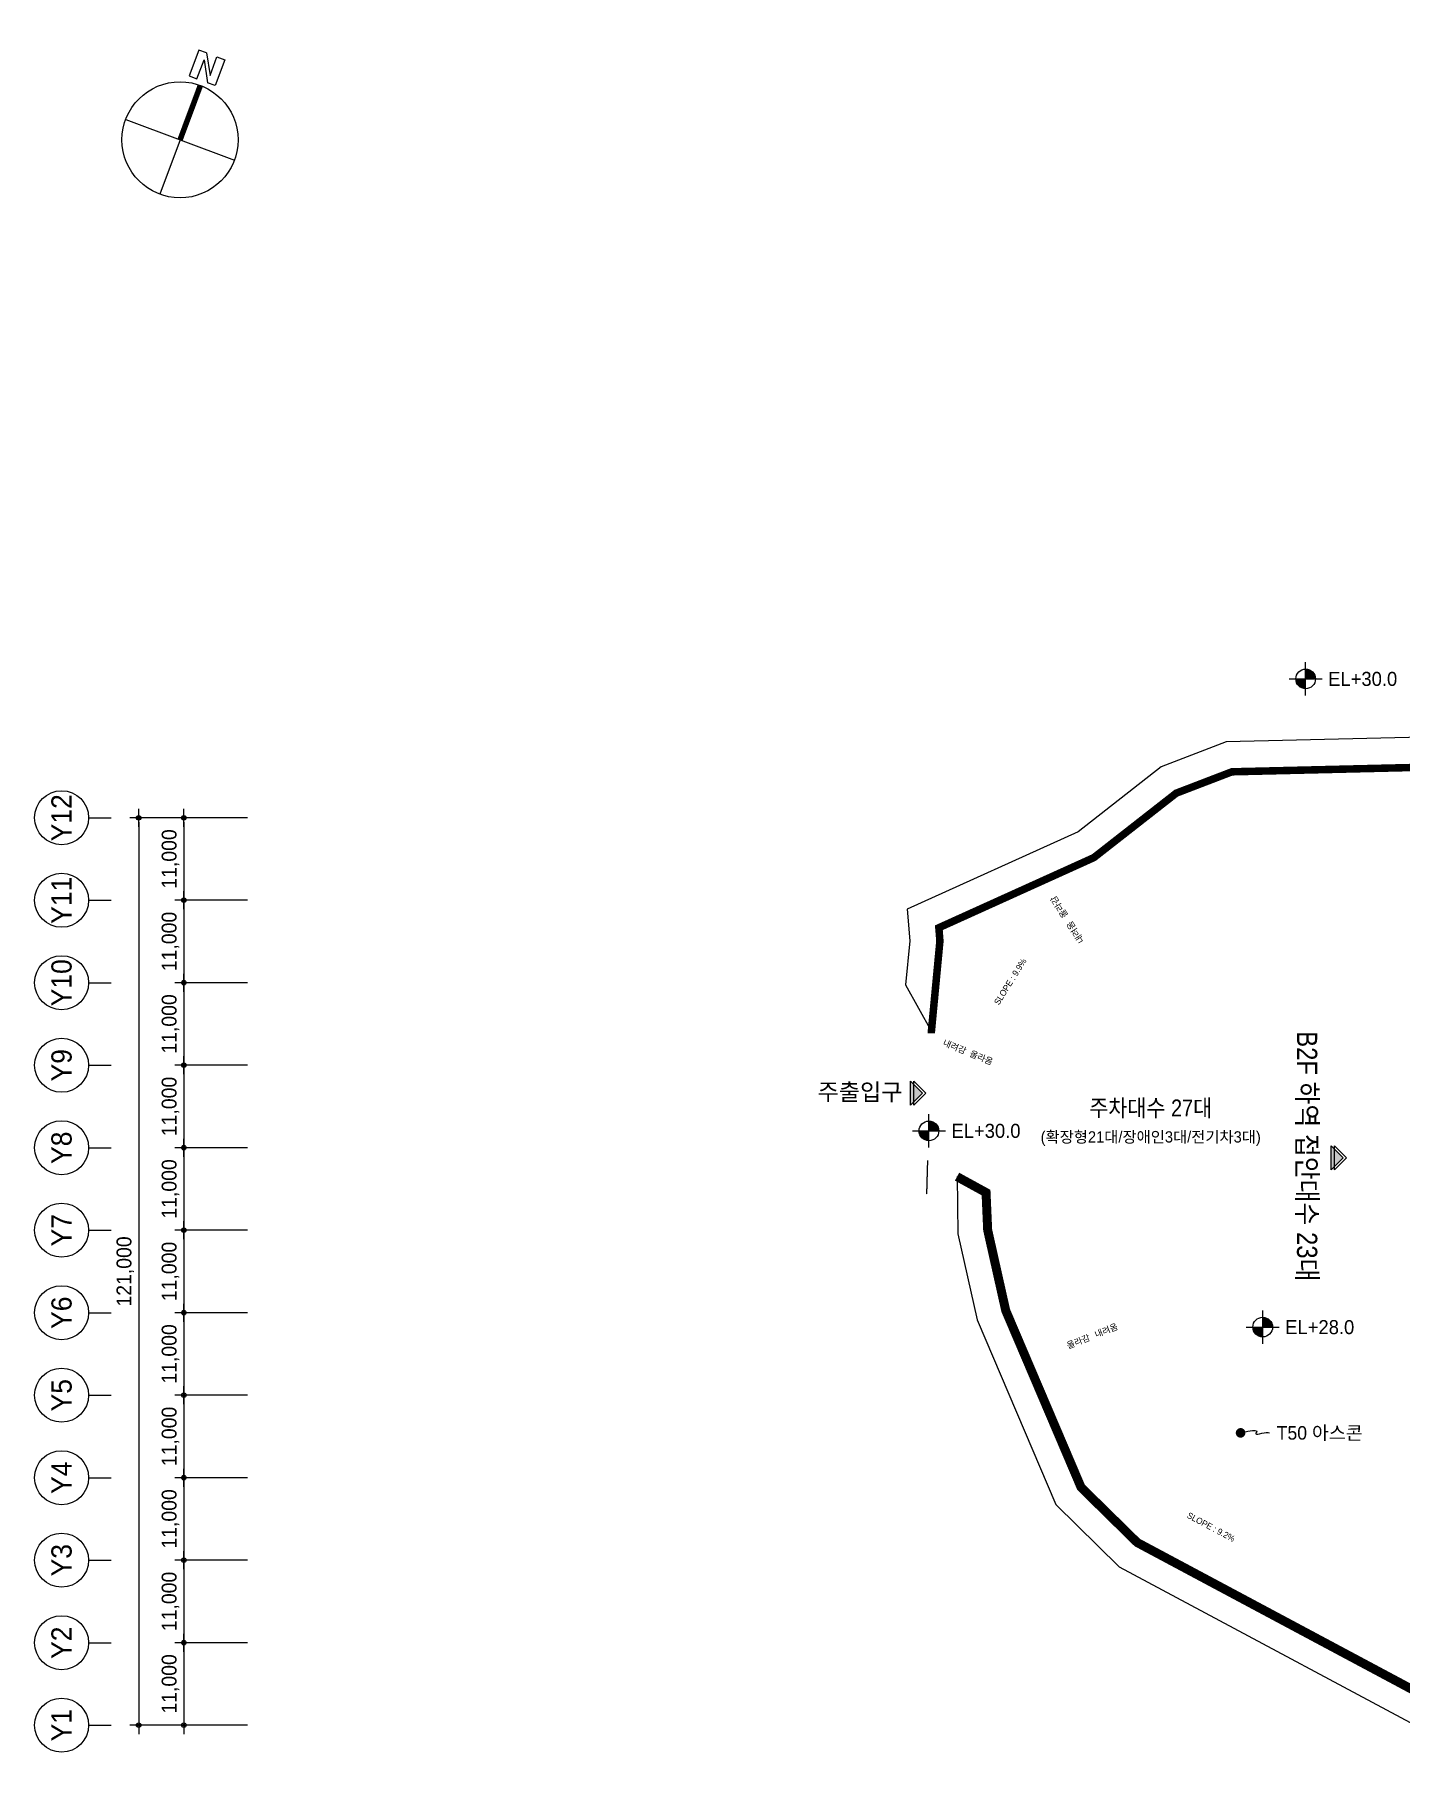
# Model space of a CAD drawing. Header units: millimetres. Extents: x 252236504 to 252719117, y 504208406 to 504547114.
# Drawn here: x 252236504 to 252418581, y 504302836 to 504533367 of the extents above; entities that cross this region are included whole.
import ezdxf
from ezdxf.enums import TextEntityAlignment as Align

# ---------------------------------------------------------------- set-up
doc = ezdxf.new("R2010")
doc.units = ezdxf.units.MM
for name, pattern in [('CEN', [35, 30, -2, 1, -2]), ('DIVIDEX2', [2.5, 1, -0.5, 0, -0.5, 0, -0.5]), ('사무실2종$0$ACAD_ISO04W100', [30, 24, -3, 0, -3])]:
    doc.linetypes.add(name, pattern=pattern)
for name, color, linetype in [('4A.TEC CEN', 1, 'CEN'), ('4A.TEC DIM', 7, 'Continuous'), ('4A.TEC SITE', 1, 'DIVIDEX2'), ('4A.TEC TEXT', 7, 'Continuous'), ('4A.TEC TEXT 1', 3, 'Continuous'), ('4A.TEC TEXT 2', 3, 'Continuous'), ('4A.TEC 심볼', 7, 'Continuous'), ('㈜SE&C TEXT 1', 3, 'Continuous'), ('㈜SE&C 심볼', 7, 'Continuous')]:
    doc.layers.add(name, color=color, linetype=linetype)
doc.styles.add('GHS', font='malgun.ttf')
doc.styles.add('SAMOO', font='')
doc.styles.add('나눔고딕', font='')
doc.styles.add('돋움', font='')
doc.styles.add('울릉도L', font='')
doc.styles.get('SAMOO').set_extended_font_data('Dotum')
doc.styles.get('나눔고딕').set_extended_font_data('Dotum')
doc.styles.get('돋움').set_extended_font_data('Dotum')
doc.styles.get('울릉도L').set_extended_font_data('Dotum')
doc.dimstyles.new('DIM_600(외부치수)', dxfattribs={"dimscale": 400, "dimtxt": 3.3, "dimasz": 1, "dimexe": 2, "dimexo": 2, "dimgap": 1, "dimtad": 1, "dimdec": 0, "dimdsep": 46, "dimlunit": 6, "dimtxsty": '나눔고딕', "dimblk1": 'DIMDOT', "dimblk2": 'DIMDOT', "dimsah": 1, "dimcen": 2.5, "dimdle": 1.5, "dimclrd": 8, "dimclre": 8, "dimclrt": 3, "dimadec": 0, "dimazin": 0, "dimtfac": 1, "dimtdec": 0, "dimtix": 1, "dimtmove": 2, "dimatfit": 3, "dimldrblk": 'DIMDOT', "dimfxl": 0, "dimtvp": 1, "dimtolj": 1, "dimtzin": 0, "dimarcsym": 0})

# ---------------------------------------------------------------- blocks, each defined once
blk = doc.blocks.new('FL-LEVEL1')
at = {"layer": '4A.TEC 심볼', "linetype": 'ByBlock'}
h = blk.add_hatch(color=256, dxfattribs=at)
h.paths.add_polyline_path([(295, 175), (295, 0), (470, 0, 0.414214)])
h.paths.add_polyline_path([(295, 0), (120, 0, 0.414214), (295, -175)])
for p, q in [((0, 0), (590, 0)), ((295, -295), (295, 295))]:
    blk.add_line(p, q, dxfattribs=at)
blk.add_circle((295, 0), 175, dxfattribs=at)
at = {"layer": '4A.TEC TEXT 2', "color": 3, "linetype": 'ByBlock', "style": 'SAMOO'}
blk.add_attdef('FL', text='', height=250, dxfattribs=at).set_placement((695, 0), align=Align.MIDDLE_LEFT)
blk = doc.blocks.new('dr-sy-018-D-M')
at = {"layer": '4A.TEC 심볼', "color": 0}
for p, q in [((-1, 16.4), (-2.5, 16.4)), ((-2.5, 16.4), (-2.5, 11.4)), ((-1, 16.4), (1, 12.8)), ((1, 12.8), (1, 16.4)), ((1, 16.4), (2.5, 16.4)), ((2.5, 16.4), (2.5, 11.4)), ((-1, 15.09), (1.05, 11.4)), ((-1, 11.4), (-1, 15.09)), ((-2.5, 11.4), (-1, 11.4)), ((2.5, 11.4), (1.05, 11.4)), ((-10.5, 0), (10.5, 0)), ((0, 0), (0, -10.5))]:
    blk.add_line(p, q, dxfattribs=at)
at = {"layer": '4A.TEC 심볼', "color": 0, "const_width": 1}
blk.add_lwpolyline([(0, 10.5), (0, 0)], dxfattribs=at)
at = {"layer": '4A.TEC 심볼', "color": 0}
blk.add_circle((0, 0), 10.5, dxfattribs=at)
blk = doc.blocks.new('ccs122')
at = {"layer": '4A.TEC 심볼'}
blk.add_line((0, 8), (0, 3), dxfattribs=at)
blk.add_circle((0, 14), 6, dxfattribs=at)
at = {"layer": '4A.TEC TEXT 2', "color": 3, "style": 'GHS'}
blk.add_attdef('NO', text='', height=4.5, dxfattribs=at).set_placement((-0.01, 14.02), align=Align.MIDDLE_CENTER)
blk = doc.blocks.new('DIMDOT')
at = {"color": 0}
blk.add_line((-2, 0), (2, 0), dxfattribs=at)
for radius in [0.5, 0.25]:
    blk.add_circle((0, 0), radius, dxfattribs=at)
blk = doc.blocks.new('*D85')
at = {"layer": '4A.TEC DIM', "color": 8, "lineweight": -2}
for p, q in [((252264900, 504384937), (252255202, 504384937)), ((252256402, 504384337), (252256402, 504374537)), ((252264900, 504373937), (252255202, 504373937))]:
    blk.add_line(p, q, dxfattribs=at)
at = {"layer": 'Defpoints', "color": 0}
for p in [(252266100, 504384937), (252256402, 504373937), (252266100, 504373937)]:
    blk.add_point(p, dxfattribs=at)
at = {"layer": '4A.TEC DIM', "color": 8, "lineweight": -2, "xscale": 600, "yscale": 600, "zscale": 600}
for p, rotation in [((252256402, 504384937), 90), ((252256402, 504373937), 270)]:
    blk.add_blockref('DIMDOT', p, dxfattribs=dict(at, rotation=rotation))
at = {"layer": '4A.TEC DIM', "color": 3, "insert": (252254620, 504379437), "char_height": 1980, "attachment_point": 5, "rotation": 90, "style": '나눔고딕'}
blk.add_mtext('\\A1;11,000', dxfattribs=at)
blk = doc.blocks.new('*D86')
at = {"layer": '4A.TEC DIM', "color": 8, "lineweight": -2}
for p, q in [((252264900, 504428937), (252249187, 504428937)), ((252250387, 504428337), (252250387, 504308537)), ((252264900, 504307937), (252249187, 504307937))]:
    blk.add_line(p, q, dxfattribs=at)
at = {"layer": 'Defpoints', "color": 0}
for p in [(252266100, 504428937), (252250387, 504307937), (252266100, 504307937)]:
    blk.add_point(p, dxfattribs=at)
at = {"layer": '4A.TEC DIM', "color": 8, "lineweight": -2, "xscale": 600, "yscale": 600, "zscale": 600}
for p, rotation in [((252250387, 504428937), 90), ((252250387, 504307937), 270)]:
    blk.add_blockref('DIMDOT', p, dxfattribs=dict(at, rotation=rotation))
at = {"layer": '4A.TEC DIM', "color": 3, "insert": (252248605, 504368437), "char_height": 1980, "attachment_point": 5, "rotation": 90, "style": '나눔고딕'}
blk.add_mtext('\\A1;121,000', dxfattribs=at)
blk = doc.blocks.new('*D87')
at = {"layer": '4A.TEC DIM', "color": 8, "lineweight": -2}
for p, q in [((252264900, 504318937), (252255202, 504318937)), ((252256402, 504318337), (252256402, 504308537)), ((252264900, 504307937), (252255202, 504307937))]:
    blk.add_line(p, q, dxfattribs=at)
at = {"layer": 'Defpoints', "color": 0}
for p in [(252266100, 504318937), (252256402, 504307937), (252266100, 504307937)]:
    blk.add_point(p, dxfattribs=at)
at = {"layer": '4A.TEC DIM', "color": 8, "lineweight": -2, "xscale": 600, "yscale": 600, "zscale": 600}
for p, rotation in [((252256402, 504318937), 90), ((252256402, 504307937), 270)]:
    blk.add_blockref('DIMDOT', p, dxfattribs=dict(at, rotation=rotation))
at = {"layer": '4A.TEC DIM', "color": 3, "insert": (252254620, 504313437), "char_height": 1980, "attachment_point": 5, "rotation": 90, "style": '나눔고딕'}
blk.add_mtext('\\A1;11,000', dxfattribs=at)
blk = doc.blocks.new('*D88')
at = {"layer": '4A.TEC DIM', "color": 8, "lineweight": -2}
for p, q in [((252264900, 504329937), (252255202, 504329937)), ((252256402, 504329337), (252256402, 504319537)), ((252264900, 504318937), (252255202, 504318937))]:
    blk.add_line(p, q, dxfattribs=at)
at = {"layer": 'Defpoints', "color": 0}
for p in [(252266100, 504329937), (252256402, 504318937), (252266100, 504318937)]:
    blk.add_point(p, dxfattribs=at)
at = {"layer": '4A.TEC DIM', "color": 8, "lineweight": -2, "xscale": 600, "yscale": 600, "zscale": 600}
for p, rotation in [((252256402, 504329937), 90), ((252256402, 504318937), 270)]:
    blk.add_blockref('DIMDOT', p, dxfattribs=dict(at, rotation=rotation))
at = {"layer": '4A.TEC DIM', "color": 3, "insert": (252254620, 504324437), "char_height": 1980, "attachment_point": 5, "rotation": 90, "style": '나눔고딕'}
blk.add_mtext('\\A1;11,000', dxfattribs=at)
blk = doc.blocks.new('*D89')
at = {"layer": '4A.TEC DIM', "color": 8, "lineweight": -2}
for p, q in [((252264900, 504340937), (252255202, 504340937)), ((252256402, 504340337), (252256402, 504330537)), ((252264900, 504329937), (252255202, 504329937))]:
    blk.add_line(p, q, dxfattribs=at)
at = {"layer": 'Defpoints', "color": 0}
for p in [(252266100, 504340937), (252256402, 504329937), (252266100, 504329937)]:
    blk.add_point(p, dxfattribs=at)
at = {"layer": '4A.TEC DIM', "color": 8, "lineweight": -2, "xscale": 600, "yscale": 600, "zscale": 600}
for p, rotation in [((252256402, 504340937), 90), ((252256402, 504329937), 270)]:
    blk.add_blockref('DIMDOT', p, dxfattribs=dict(at, rotation=rotation))
at = {"layer": '4A.TEC DIM', "color": 3, "insert": (252254620, 504335437), "char_height": 1980, "attachment_point": 5, "rotation": 90, "style": '나눔고딕'}
blk.add_mtext('\\A1;11,000', dxfattribs=at)
blk = doc.blocks.new('*D90')
at = {"layer": '4A.TEC DIM', "color": 8, "lineweight": -2}
for p, q in [((252264900, 504351937), (252255202, 504351937)), ((252256402, 504351337), (252256402, 504341537)), ((252264900, 504340937), (252255202, 504340937))]:
    blk.add_line(p, q, dxfattribs=at)
at = {"layer": 'Defpoints', "color": 0}
for p in [(252266100, 504351937), (252256402, 504340937), (252266100, 504340937)]:
    blk.add_point(p, dxfattribs=at)
at = {"layer": '4A.TEC DIM', "color": 8, "lineweight": -2, "xscale": 600, "yscale": 600, "zscale": 600}
for p, rotation in [((252256402, 504351937), 90), ((252256402, 504340937), 270)]:
    blk.add_blockref('DIMDOT', p, dxfattribs=dict(at, rotation=rotation))
at = {"layer": '4A.TEC DIM', "color": 3, "insert": (252254620, 504346437), "char_height": 1980, "attachment_point": 5, "rotation": 90, "style": '나눔고딕'}
blk.add_mtext('\\A1;11,000', dxfattribs=at)
blk = doc.blocks.new('*D91')
at = {"layer": '4A.TEC DIM', "color": 8, "lineweight": -2}
for p, q in [((252264900, 504362937), (252255202, 504362937)), ((252256402, 504362337), (252256402, 504352537)), ((252264900, 504351937), (252255202, 504351937))]:
    blk.add_line(p, q, dxfattribs=at)
at = {"layer": 'Defpoints', "color": 0}
for p in [(252266100, 504362937), (252256402, 504351937), (252266100, 504351937)]:
    blk.add_point(p, dxfattribs=at)
at = {"layer": '4A.TEC DIM', "color": 8, "lineweight": -2, "xscale": 600, "yscale": 600, "zscale": 600}
for p, rotation in [((252256402, 504362937), 90), ((252256402, 504351937), 270)]:
    blk.add_blockref('DIMDOT', p, dxfattribs=dict(at, rotation=rotation))
at = {"layer": '4A.TEC DIM', "color": 3, "insert": (252254620, 504357437), "char_height": 1980, "attachment_point": 5, "rotation": 90, "style": '나눔고딕'}
blk.add_mtext('\\A1;11,000', dxfattribs=at)
blk = doc.blocks.new('*D92')
at = {"layer": '4A.TEC DIM', "color": 8, "lineweight": -2}
for p, q in [((252264900, 504373937), (252255202, 504373937)), ((252256402, 504373337), (252256402, 504363537)), ((252264900, 504362937), (252255202, 504362937))]:
    blk.add_line(p, q, dxfattribs=at)
at = {"layer": 'Defpoints', "color": 0}
for p in [(252266100, 504373937), (252256402, 504362937), (252266100, 504362937)]:
    blk.add_point(p, dxfattribs=at)
at = {"layer": '4A.TEC DIM', "color": 8, "lineweight": -2, "xscale": 600, "yscale": 600, "zscale": 600}
for p, rotation in [((252256402, 504373937), 90), ((252256402, 504362937), 270)]:
    blk.add_blockref('DIMDOT', p, dxfattribs=dict(at, rotation=rotation))
at = {"layer": '4A.TEC DIM', "color": 3, "insert": (252254620, 504368437), "char_height": 1980, "attachment_point": 5, "rotation": 90, "style": '나눔고딕'}
blk.add_mtext('\\A1;11,000', dxfattribs=at)
blk = doc.blocks.new('*D103')
at = {"layer": '4A.TEC DIM', "color": 8, "lineweight": -2}
for p, q in [((252264900, 504395937), (252255202, 504395937)), ((252256402, 504395337), (252256402, 504385537)), ((252264900, 504384937), (252255202, 504384937))]:
    blk.add_line(p, q, dxfattribs=at)
at = {"layer": 'Defpoints', "color": 0}
for p in [(252266100, 504395937), (252256402, 504384937), (252266100, 504384937)]:
    blk.add_point(p, dxfattribs=at)
at = {"layer": '4A.TEC DIM', "color": 8, "lineweight": -2, "xscale": 600, "yscale": 600, "zscale": 600}
for p, rotation in [((252256402, 504395937), 90), ((252256402, 504384937), 270)]:
    blk.add_blockref('DIMDOT', p, dxfattribs=dict(at, rotation=rotation))
at = {"layer": '4A.TEC DIM', "color": 3, "insert": (252254620, 504390437), "char_height": 1980, "attachment_point": 5, "rotation": 90, "style": '나눔고딕'}
blk.add_mtext('\\A1;11,000', dxfattribs=at)
blk = doc.blocks.new('*D104')
at = {"layer": '4A.TEC DIM', "color": 8, "lineweight": -2}
for p, q in [((252264900, 504406937), (252255202, 504406937)), ((252256402, 504406337), (252256402, 504396537)), ((252264900, 504395937), (252255202, 504395937))]:
    blk.add_line(p, q, dxfattribs=at)
at = {"layer": 'Defpoints', "color": 0}
for p in [(252266100, 504406937), (252256402, 504395937), (252266100, 504395937)]:
    blk.add_point(p, dxfattribs=at)
at = {"layer": '4A.TEC DIM', "color": 8, "lineweight": -2, "xscale": 600, "yscale": 600, "zscale": 600}
for p, rotation in [((252256402, 504406937), 90), ((252256402, 504395937), 270)]:
    blk.add_blockref('DIMDOT', p, dxfattribs=dict(at, rotation=rotation))
at = {"layer": '4A.TEC DIM', "color": 3, "insert": (252254620, 504401437), "char_height": 1980, "attachment_point": 5, "rotation": 90, "style": '나눔고딕'}
blk.add_mtext('\\A1;11,000', dxfattribs=at)
blk = doc.blocks.new('*D105')
at = {"layer": '4A.TEC DIM', "color": 8, "lineweight": -2}
for p, q in [((252264900, 504417937), (252255202, 504417937)), ((252256402, 504417337), (252256402, 504407537)), ((252264900, 504406937), (252255202, 504406937))]:
    blk.add_line(p, q, dxfattribs=at)
at = {"layer": 'Defpoints', "color": 0}
for p in [(252266100, 504417937), (252256402, 504406937), (252266100, 504406937)]:
    blk.add_point(p, dxfattribs=at)
at = {"layer": '4A.TEC DIM', "color": 8, "lineweight": -2, "xscale": 600, "yscale": 600, "zscale": 600}
for p, rotation in [((252256402, 504417937), 90), ((252256402, 504406937), 270)]:
    blk.add_blockref('DIMDOT', p, dxfattribs=dict(at, rotation=rotation))
at = {"layer": '4A.TEC DIM', "color": 3, "insert": (252254620, 504412437), "char_height": 1980, "attachment_point": 5, "rotation": 90, "style": '나눔고딕'}
blk.add_mtext('\\A1;11,000', dxfattribs=at)
blk = doc.blocks.new('*D106')
at = {"layer": '4A.TEC DIM', "color": 8, "lineweight": -2}
for p, q in [((252264900, 504428937), (252255202, 504428937)), ((252256402, 504428337), (252256402, 504418537)), ((252264900, 504417937), (252255202, 504417937))]:
    blk.add_line(p, q, dxfattribs=at)
at = {"layer": 'Defpoints', "color": 0}
for p in [(252266100, 504428937), (252256402, 504417937), (252266100, 504417937)]:
    blk.add_point(p, dxfattribs=at)
at = {"layer": '4A.TEC DIM', "color": 8, "lineweight": -2, "xscale": 600, "yscale": 600, "zscale": 600}
for p, rotation in [((252256402, 504428937), 90), ((252256402, 504417937), 270)]:
    blk.add_blockref('DIMDOT', p, dxfattribs=dict(at, rotation=rotation))
at = {"layer": '4A.TEC DIM', "color": 3, "insert": (252254620, 504423437), "char_height": 1980, "attachment_point": 5, "rotation": 90, "style": '나눔고딕'}
blk.add_mtext('\\A1;11,000', dxfattribs=at)

msp = doc.modelspace()

# ---------------------------------------------------------------- hatches: boundary and pattern name
at = {"layer": '4A.TEC 심볼'}
for points in [[(252353283.46, 504390616.38), (252353283.46, 504393818.67), (252354884.61, 504392217.52)], [(252409353.54, 504382007.05), (252409353.54, 504385209.34), (252410954.68, 504383608.19)]]:
    msp.add_hatch(color=256, dxfattribs=at).paths.add_polyline_path(points)

# ---------------------------------------------------------------- linework, layer by layer
at = {"elevation": -3333.33}
for points in [[(252487189.26, 504441232.34), (252395330.96, 504439044.7), (252386706.61, 504435733.92), (252375624.68, 504427065.59), (252352846.78, 504416756), (252353177.26, 504412527.88), (252352624.95, 504406663.18), (252356057.91, 504400454.06)], [(252359474.43, 504381077.67), (252359578.13, 504373436.92), (252362141.48, 504362003.05), (252372643.63, 504337346.88), (252381108.38, 504329031.02), (252430115.07, 504302836.26)]]:
    msp.add_lwpolyline(points, dxfattribs=at)
at = {"layer": '4A.TEC CEN', "elevation": -3333.33}
msp.add_lwpolyline([(252355533.47, 504383238.64), (252355407.46, 504378746.51)], dxfattribs=at)
at = {"layer": '4A.TEC SITE', "color": 30, "linetype": '사무실2종$0$ACAD_ISO04W100', "ltscale": 300, "elevation": -3333.33}
for points in [[(252487575.25, 504437240.39, 1000, 1000, 0), (252396118.25, 504435062.32, 1000, 1000, 0), (252388699.3, 504432214.28, 1000, 1000, 0), (252377711.19, 504423619.33, 1000, 1000, 0), (252377711.19, 504423619.33, 1000, 1000, 0), (252377711.19, 504423619.33, 1000, 1000, 0), (252377711.19, 504423619.33, 1000, 1000, 0), (252357053.35, 504414269.3, 1000, 1000, 0), (252357191.95, 504412495.97, 1000, 1000, 0), (252356057.91, 504400454.06, 1000, 1000, 0), (252356057.02, 504400179.65, 1000, 1000, 0)], [(252359474.44, 504381078.18, 1200, 1200, 0), (252363342.65, 504378956.85, 1200, 1200, 0), (252363558.99, 504373965.17, 1200, 1200, 0), (252365964.69, 504363234.5, 1200, 1200, 0), (252376012.8, 504339644.3, 1200, 1200, 0), (252383501.27, 504332287.54, 1200, 1200, 0), (252432093.65, 504306314.24, 1200, 1200, 0)]]:
    msp.add_lwpolyline(points, format="xyseb", dxfattribs=at)
at = {"layer": '4A.TEC 심볼'}
for points in [[(252354884.61, 504392217.52), (252353283.46, 504390616.38), (252353283.46, 504393818.67), (252354884.61, 504392217.52)], [(252355311.58, 504392217.52), (252353710.44, 504390616.38), (252353710.44, 504393818.67), (252355311.58, 504392217.52)]]:
    msp.add_lwpolyline(points, dxfattribs=at)
at = {"layer": '4A.TEC 심볼', "elevation": 6666.67}
for points in [[(252410954.68, 504383608.19), (252409353.54, 504382007.05), (252409353.54, 504385209.34), (252410954.68, 504383608.19)], [(252411381.65, 504383608.19), (252409780.51, 504382007.05), (252409780.51, 504385209.34), (252411381.65, 504383608.19)]]:
    msp.add_lwpolyline(points, dxfattribs=at)
at = {"layer": '4A.TEC 심볼', "color": 1, "const_width": 640.46, "elevation": -3332.79}
msp.add_lwpolyline([(252396954.23, 504346912.32, 1), (252397594.68, 504346912.32, 1)], format="xyb", close=True, dxfattribs=at)
at = {"layer": '4A.TEC 심볼', "color": 1}
msp.add_lwpolyline([(252397275.54, 504346912.32), (252398240.91, 504347132.69), (252398874.18, 504347234.3), (252399239.5, 504347242.46), (252399401.06, 504347182.51), (252399423.01, 504347079.78), (252399369.53, 504346959.6), (252399304.8, 504346847.3), (252399292.98, 504346768.21), (252399383.23, 504346740.91), (252399564.67, 504346756.96), (252399811.41, 504346801.14), (252400097.55, 504346858.28), (252400397.21, 504346913.16), (252400684.47, 504346950.59), (252400933.46, 504346955.38), (252401118.28, 504346912.32)], dxfattribs=at)

# ---------------------------------------------------------------- block references
at = {"layer": '4A.TEC 심볼', "color": 3, "linetype": 'ByBlock'}
ref = msp.add_blockref('FL-LEVEL1', (252403737.75, 504447454.2, 28333.33), dxfattribs=dict(at, xscale=7.500000000000486, yscale=7.500000000000486, zscale=7.500000000000486))
ref.add_attrib('FL', 'EL+30.0', dxfattribs={"layer": '4A.TEC TEXT 1', "color": 3, "linetype": 'ByBlock', "height": 1875, "style": 'SAMOO'}).set_placement((252408950.25, 504447454.2, 28333.33), align=Align.MIDDLE_LEFT)
at = {"layer": '4A.TEC 심볼'}
ref = msp.add_blockref('ccs122', (252248504.17, 504428937.44, -1666.67), dxfattribs=dict(at, xscale=599.99999729962, yscale=599.99999729962, zscale=599.99999729962, rotation=90))
ref.add_attrib('NO', 'Y12', dxfattribs={"layer": '0', "color": 3, "height": 2700, "rotation": 90, "style": '울릉도L'}).set_placement((252240093.43, 504428933.75, -7666.67), align=Align.MIDDLE_CENTER)
ref = msp.add_blockref('ccs122', (252248504.17, 504417937.44, -1666.67), dxfattribs=dict(at, xscale=599.99999729962, yscale=599.99999729962, zscale=599.99999729962, rotation=90))
ref.add_attrib('NO', 'Y11', dxfattribs={"layer": '0', "color": 3, "height": 2700, "rotation": 90, "style": '울릉도L'}).set_placement((252240093.43, 504417933.75, -7666.67), align=Align.MIDDLE_CENTER)
ref = msp.add_blockref('ccs122', (252248504.17, 504406937.44, -1666.67), dxfattribs=dict(at, xscale=599.99999729962, yscale=599.99999729962, zscale=599.99999729962, rotation=90))
ref.add_attrib('NO', 'Y10', dxfattribs={"layer": '0', "color": 3, "height": 2700, "rotation": 90, "style": '울릉도L'}).set_placement((252240093.43, 504406933.75, -7666.67), align=Align.MIDDLE_CENTER)
ref = msp.add_blockref('ccs122', (252248504.17, 504395937.44, -1666.67), dxfattribs=dict(at, xscale=599.99999729962, yscale=599.99999729962, zscale=599.99999729962, rotation=90))
ref.add_attrib('NO', 'Y9', dxfattribs={"layer": '0', "color": 3, "height": 2700, "rotation": 90, "style": '울릉도L'}).set_placement((252240093.43, 504395933.75, -7666.67), align=Align.MIDDLE_CENTER)
ref = msp.add_blockref('ccs122', (252248504.17, 504384937.44, -1666.67), dxfattribs=dict(at, xscale=599.99999729962, yscale=599.99999729962, zscale=599.99999729962, rotation=90))
ref.add_attrib('NO', 'Y8', dxfattribs={"layer": '0', "color": 3, "height": 2700, "rotation": 90, "style": '울릉도L'}).set_placement((252240093.43, 504384933.75, -7666.67), align=Align.MIDDLE_CENTER)
at = {"layer": '4A.TEC 심볼', "color": 3, "linetype": 'ByBlock'}
ref = msp.add_blockref('FL-LEVEL1', (252353519.23, 504387186.04), dxfattribs=dict(at, xscale=7.500000000000486, yscale=7.500000000000486, zscale=7.500000000000486))
ref.add_attrib('FL', 'EL+30.0', dxfattribs={"layer": '4A.TEC TEXT 1', "color": 3, "linetype": 'ByBlock', "height": 1875, "style": 'SAMOO'}).set_placement((252358731.73, 504387186.04), align=Align.MIDDLE_LEFT)
at = {"layer": '4A.TEC 심볼'}
ref = msp.add_blockref('ccs122', (252248504.18, 504373937.44, -1666.67), dxfattribs=dict(at, xscale=599.99999729962, yscale=599.99999729962, zscale=599.99999729962, rotation=90))
ref.add_attrib('NO', 'Y7', dxfattribs={"layer": '0', "color": 3, "height": 2700, "rotation": 90, "style": '울릉도L'}).set_placement((252240093.43, 504373933.75, -7666.67), align=Align.MIDDLE_CENTER)
ref = msp.add_blockref('ccs122', (252248504.17, 504362937.44, -1666.67), dxfattribs=dict(at, xscale=599.99999729962, yscale=599.99999729962, zscale=599.99999729962, rotation=90))
ref.add_attrib('NO', 'Y6', dxfattribs={"layer": '0', "color": 3, "height": 2700, "rotation": 90, "style": '울릉도L'}).set_placement((252240093.43, 504362933.75, -7666.67), align=Align.MIDDLE_CENTER)
at = {"layer": '4A.TEC 심볼', "color": 3, "linetype": 'ByBlock'}
ref = msp.add_blockref('FL-LEVEL1', (252398010.45, 504361014.18, -3332.79), dxfattribs=dict(at, xscale=7.500000000000486, yscale=7.500000000000486, zscale=7.500000000000486))
ref.add_attrib('FL', 'EL+28.0', dxfattribs={"layer": '4A.TEC TEXT 1', "color": 3, "linetype": 'ByBlock', "height": 1875, "style": 'SAMOO'}).set_placement((252403222.95, 504361014.18, -3332.79), align=Align.MIDDLE_LEFT)
at = {"layer": '4A.TEC 심볼'}
ref = msp.add_blockref('ccs122', (252248504.18, 504351937.44, -1666.67), dxfattribs=dict(at, xscale=599.99999729962, yscale=599.99999729962, zscale=599.99999729962, rotation=90))
ref.add_attrib('NO', 'Y5', dxfattribs={"layer": '0', "color": 3, "height": 2700, "rotation": 90, "style": '울릉도L'}).set_placement((252240093.43, 504351933.75, -7666.67), align=Align.MIDDLE_CENTER)
ref = msp.add_blockref('ccs122', (252248504.17, 504340937.44, -1666.67), dxfattribs=dict(at, xscale=599.99999729962, yscale=599.99999729962, zscale=599.99999729962, rotation=90))
ref.add_attrib('NO', 'Y4', dxfattribs={"layer": '0', "color": 3, "height": 2700, "rotation": 90, "style": '울릉도L'}).set_placement((252240093.43, 504340933.75, -7666.67), align=Align.MIDDLE_CENTER)
ref = msp.add_blockref('ccs122', (252248504.17, 504329937.44, -1666.67), dxfattribs=dict(at, xscale=599.99999729962, yscale=599.99999729962, zscale=599.99999729962, rotation=90))
ref.add_attrib('NO', 'Y3', dxfattribs={"layer": '0', "color": 3, "height": 2700, "rotation": 90, "style": '울릉도L'}).set_placement((252240093.42, 504329933.75, -7666.67), align=Align.MIDDLE_CENTER)
ref = msp.add_blockref('ccs122', (252248504.17, 504318937.44, -1866.65), dxfattribs=dict(at, xscale=599.99999729962, yscale=599.99999729962, zscale=599.99999729962, rotation=90))
ref.add_attrib('NO', 'Y2', dxfattribs={"layer": '0', "color": 3, "height": 2700, "rotation": 90, "style": '울릉도L'}).set_placement((252240093.43, 504318933.75, -7866.65), align=Align.MIDDLE_CENTER)
ref = msp.add_blockref('ccs122', (252248504.17, 504307937.44, -666.76), dxfattribs=dict(at, xscale=599.99999729962, yscale=599.99999729962, zscale=599.99999729962, rotation=90))
ref.add_attrib('NO', 'Y1', dxfattribs={"layer": '0', "color": 3, "height": 2700, "rotation": 90, "style": '울릉도L'}).set_placement((252240093.42, 504307933.75, -6666.76), align=Align.MIDDLE_CENTER)
at = {"layer": '㈜SE&C 심볼', "xscale": 737.215039123858, "yscale": 737.215039123858, "zscale": 737.215039123858, "rotation": 339.5087343485739}
msp.add_blockref('dr-sy-018-D-M', (252255897.19, 504519335.08, 5333.33), dxfattribs=at)

# ---------------------------------------------------------------- texts
at = {"layer": '4A.TEC TEXT', "style": '돋움', "width": 0.9}
msp.add_text('B2F 하역 접안대수 23대', height=2700, rotation=270, dxfattribs=at).set_placement((252406144.85, 504383789.49, 6666.67), align=Align.MIDDLE_CENTER)
at = {"layer": '4A.TEC TEXT', "style": '돋움'}
for s, height, p in [('주출입구', 2250, (252346544.18, 504392376.17)), ('(확장형21대/장애인3대/전기차3대)', 1500, (252385295.83, 504386379.38, 0))]:
    msp.add_text(s, height=height, dxfattribs=at).set_placement(p, align=Align.MIDDLE_CENTER)
at = {"layer": '4A.TEC TEXT', "style": '돋움', "width": 0.9}
msp.add_text('주차대수 27대', height=2250, dxfattribs=at).set_placement((252385295.83, 504390239.38, 0), align=Align.MIDDLE_CENTER)
at = {"layer": '4A.TEC TEXT', "style": '돋움'}
msp.add_text('T50 아스콘', height=1800, dxfattribs=at).set_placement((252402078.97, 504346912.32, -3332.79), align=Align.MIDDLE_LEFT)
at = {"layer": '㈜SE&C TEXT 1', "style": '나눔고딕'}
for s, height, rotation, p in [('올라감', 833.333, 122.6608787, (252373085.62, 504417039.56, -1666.22)), ('내려옴', 833.333, 122.6608787, (252375244.28, 504413672.04, -1666.22)), ('SLOPE : 9.9%', 833.3333, 57.9914891, (252366566.52, 504407087.9, -1666.22)), ('내려감', 833.333, 337.8009588, (252359154.76, 504398395.98, -1666.22)), ('올라옴', 833.333, 337.8009588, (252362723.41, 504396939.71, -1666.22)), ('내려옴', 833.333, 21.6571462, (252379365.59, 504360566.33, -3332.88)), ('올라감', 833.333, 21.6571462, (252375647.95, 504359090.12, -1666.22)), ('SLOPE : 9.2%', 833.3333, 332, (252393335.53, 504334362.22, -1666.67))]:
    msp.add_text(s, height=height, rotation=rotation, dxfattribs=at).set_placement(p, align=Align.MIDDLE_CENTER)

# ---------------------------------------------------------------- dimensions: what is measured, and where the dimension line sits
at = {"layer": '4A.TEC DIM'}
for base, p1, p2, picture, middle in [((252250386.8, 504307937.44, -666.76), (252266099.96, 504428937.44, -666.76), (252266099.95, 504307937.44, -666.76), '*D86', (252248604.72, 504368437.44, -666.76)), ((252256402.07, 504417937.44, -1666.67), (252266099.96, 504428937.44, -1666.67), (252266099.96, 504417937.44, -1666.67), '*D106', (252254619.98, 504423437.44, -1666.67)), ((252256402.07, 504406937.44, -1666.67), (252266099.96, 504417937.44, -1666.67), (252266099.96, 504406937.44, -1666.67), '*D105', (252254619.98, 504412437.44, -1666.67)), ((252256402.07, 504395937.44, -1666.67), (252266099.96, 504406937.44, -1666.67), (252266099.96, 504395937.44, -1666.67), '*D104', (252254619.98, 504401437.44, -1666.67)), ((252256402.07, 504384937.44, -1666.67), (252266099.96, 504395937.44, -1666.67), (252266099.96, 504384937.44, -1666.67), '*D103', (252254619.98, 504390437.44, -1666.67)), ((252256402.07, 504373937.44, -1666.67), (252266099.96, 504384937.44, -1666.67), (252266099.96, 504373937.44, -1666.67), '*D85', (252254619.98, 504379437.44, -1666.67)), ((252256402.07, 504362937.44, -1666.67), (252266099.96, 504373937.44, -1666.67), (252266099.96, 504362937.44, -1666.67), '*D92', (252254619.98, 504368437.44, -1666.67)), ((252256402.07, 504351937.44, -1666.67), (252266099.96, 504362937.44, -1666.67), (252266099.96, 504351937.44, -1666.67), '*D91', (252254619.98, 504357437.44, -1666.67)), ((252256402.07, 504340937.44, -1666.67), (252266099.96, 504351937.44, -1666.67), (252266099.96, 504340937.44, -1666.67), '*D90', (252254619.98, 504346437.44, -1666.67)), ((252256402.07, 504329937.44, -1666.67), (252266099.96, 504340937.44, -1666.67), (252266099.96, 504329937.44, -1666.67), '*D89', (252254619.98, 504335437.44, -1666.67)), ((252256402.06, 504318937.44, -1666.67), (252266099.96, 504329937.44, -1666.67), (252266099.96, 504318937.44, -1666.67), '*D88', (252254619.97, 504324437.44, -1666.67)), ((252256402.06, 504307937.44, -666.76), (252266099.96, 504318937.44, -666.76), (252266099.96, 504307937.44, -666.76), '*D87', (252254619.97, 504313437.44, -666.76))]:
    dim = msp.add_linear_dim(base=base, p1=p1, p2=p2, angle=90, dimstyle='DIM_600(외부치수)', override={"dimscale": 600, "dimdec": 1, "dimblk1": 'DIMDOT', "dimblk2": 'DIMDOT'}, dxfattribs=at)
    dim.commit()
    dim.dimension.update_dxf_attribs({"geometry": picture, "text_midpoint": middle})

doc.saveas('drawing.dxf')
